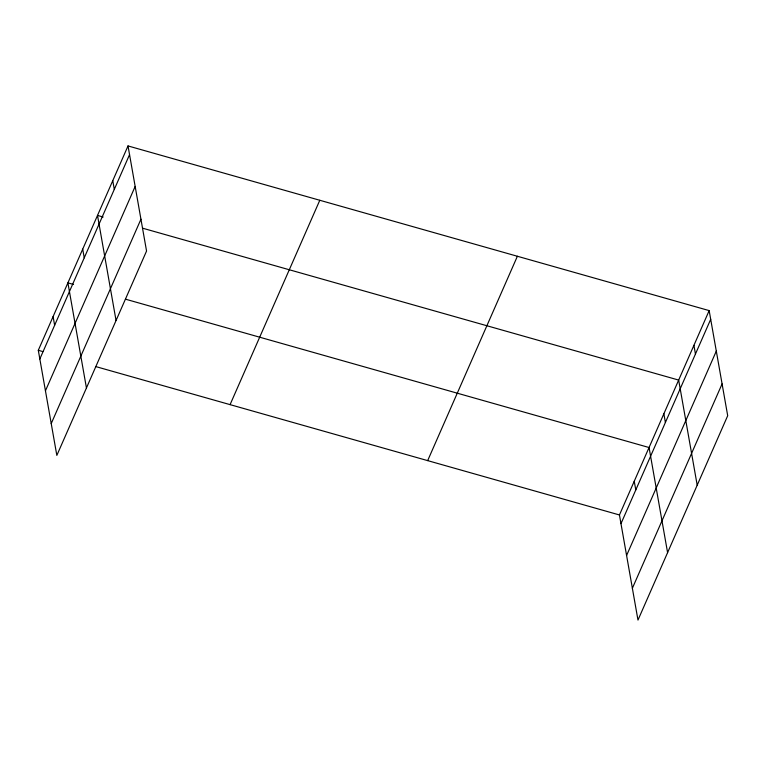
<?xml version="1.0" encoding="UTF-8"?>
<svg xmlns="http://www.w3.org/2000/svg" width="766" height="766" viewBox="0 0 766 766"><rect width="100%" height="100%" fill="white"/><g stroke="black" fill="none" stroke-linecap="round" stroke-linejoin="round"><path stroke-width="1.15" d="M128.018 145.933L146.555 251.037L56.837 455.397L38.3 350.292L128.018 145.933L709.163 310.603L727.7 415.708L637.982 620.067L619.445 514.963L709.163 310.603M39.832 358.986L129.55 154.627M45.443 390.804L135.161 186.444M51.226 423.579L140.944 219.22M230.078 404.64L319.795 200.271M427.667 460.625L517.385 256.256M620.977 523.657L710.704 319.288M626.588 555.474L716.306 351.106M632.371 588.25L722.089 383.89M103.151 217.017L97.512 215.418L116.049 320.523M142.639 228.201L678.666 380.08L697.194 485.184M73.546 284.454L67.906 282.855L86.443 387.96M125.442 299.161L649.061 447.526L667.588 552.631M38.3 350.292L42.81 351.575M95.836 366.598L619.445 514.963M693.919 345.342L695.451 354.036M663.863 413.803L665.395 422.497M634.248 481.24L635.79 489.934M112.765 180.671L114.297 189.365M82.709 249.132L84.241 257.826M53.103 316.578L54.635 325.263"/></g></svg>
